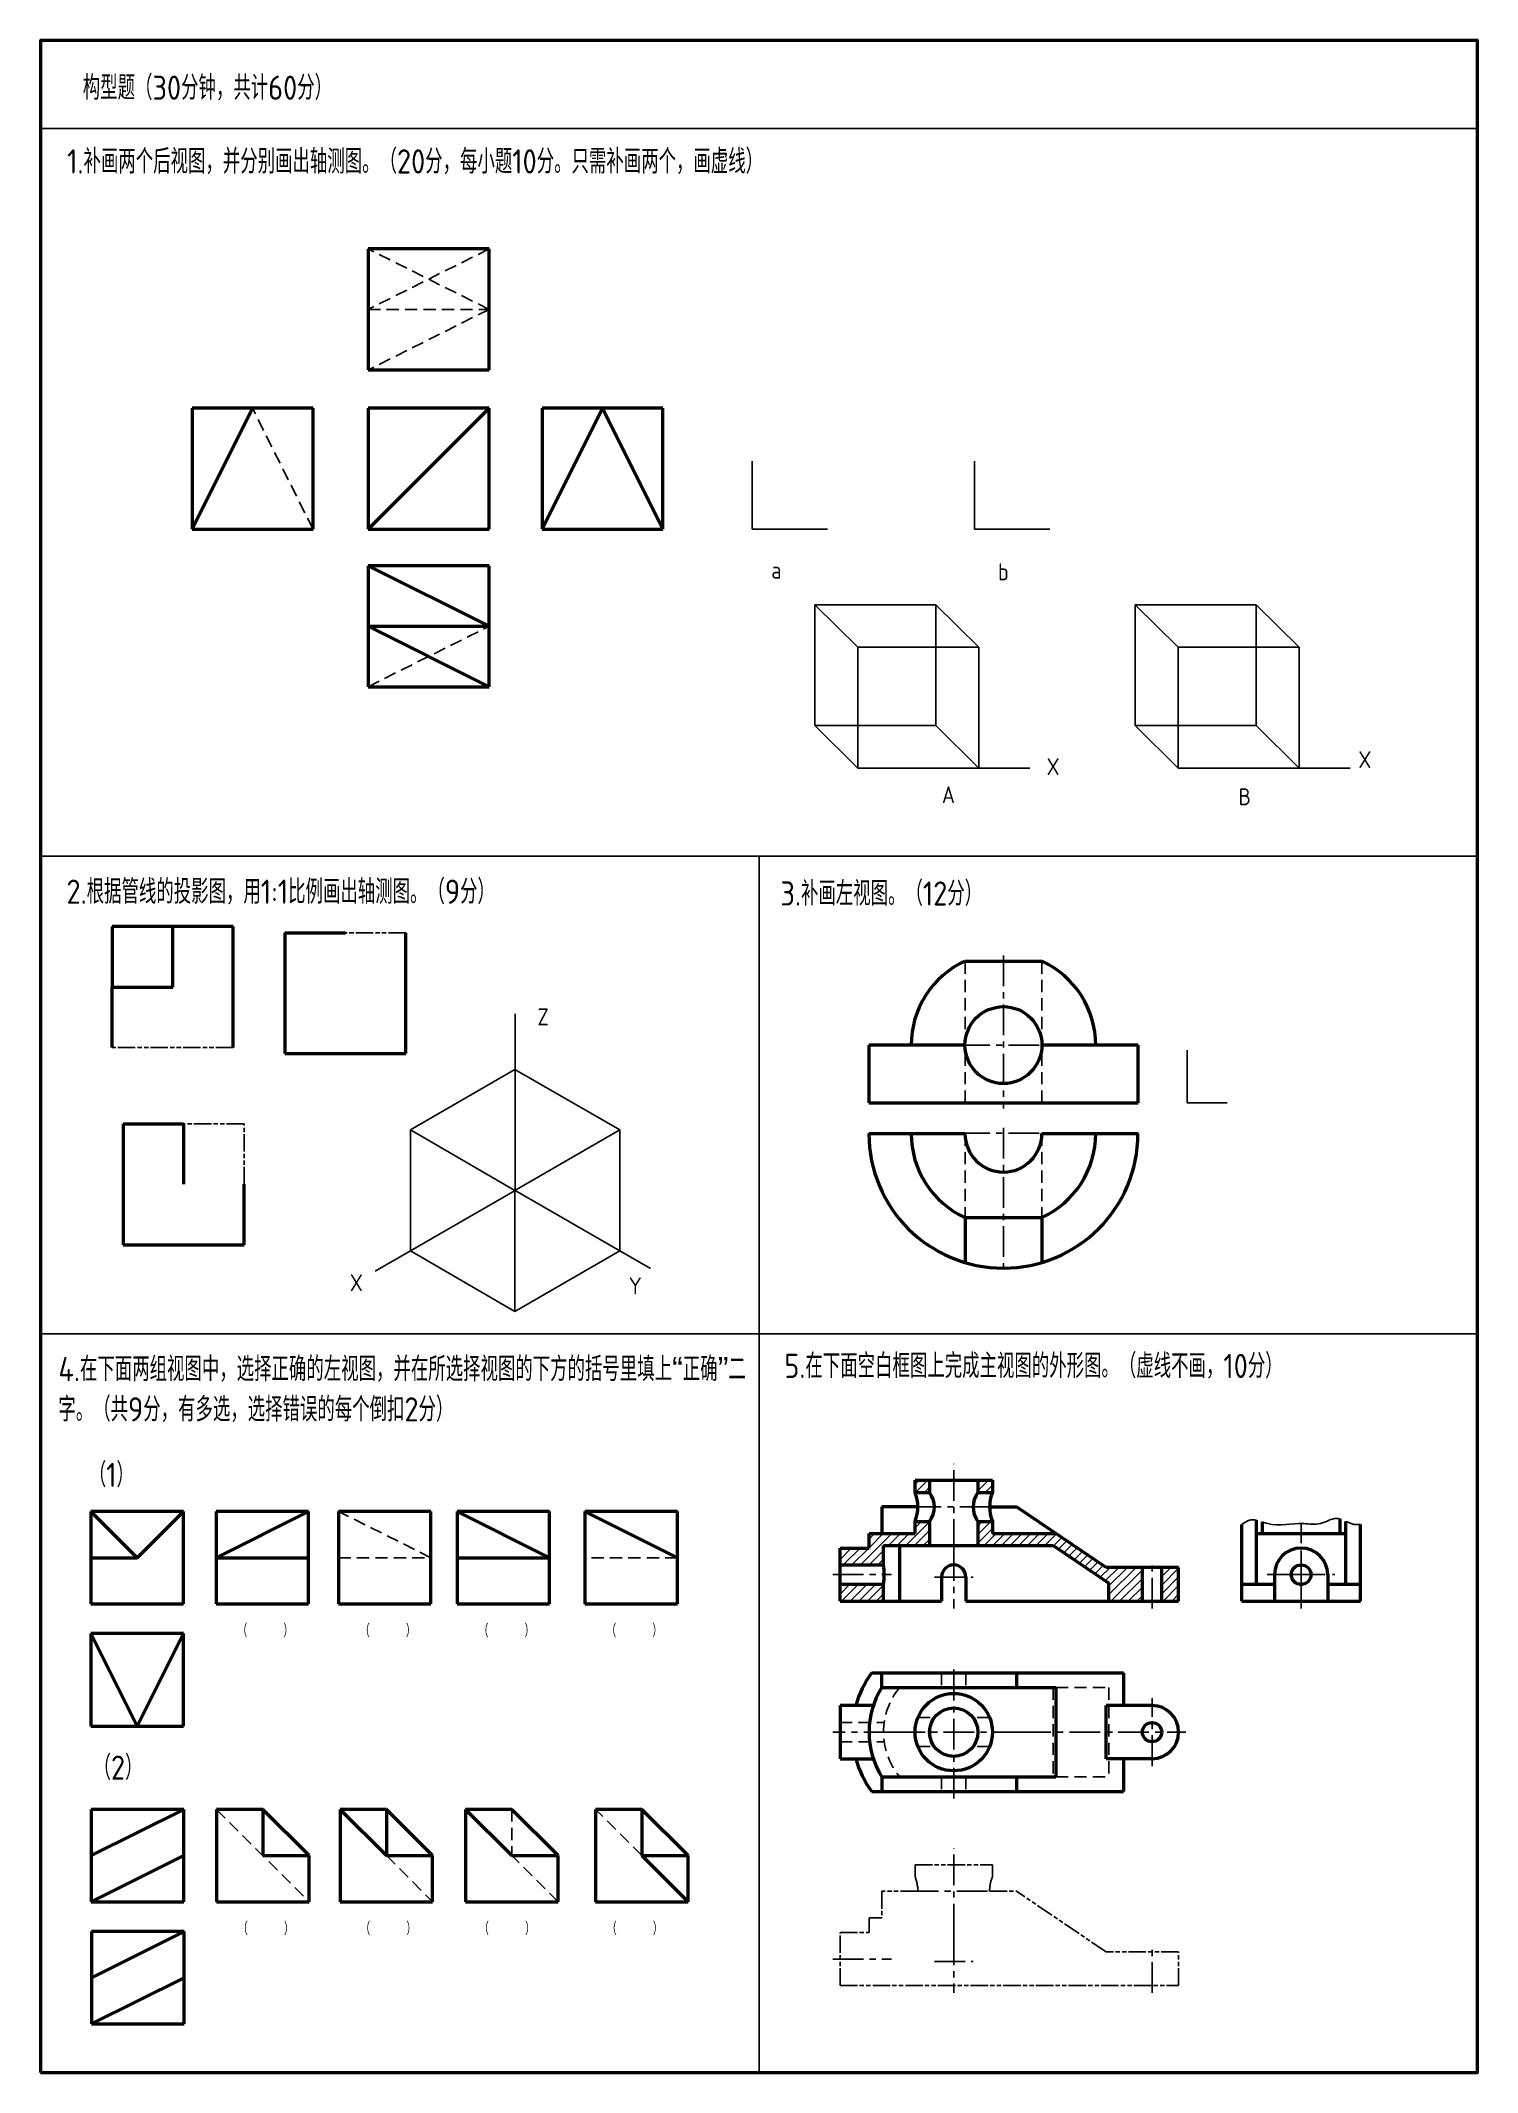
# Model space of a CAD drawing. Header units: millimetres. Extents: x 0 to 297, y 0 to 420.
import ezdxf

# ---------------------------------------------------------------- set-up
doc = ezdxf.new("R2010")
doc.units = ezdxf.units.MM
for name, pattern in [('AM_ISO02W050', [7.5, 6, -1.5]), ('AM_ISO08W050', [18, 12, -1.5, 3, -1.5]), ('AM_ISO08W050x2', [9, 6, -0.75, 1.5, -0.75]), ('AM_ISO09W050', [22.5, 12, -1.5, 3, -1.5, 3, -1.5]), ('CENTER', [50.8, 31.75, -6.35, 6.35, -6.35]), ('HIDDEN', [9.525, 6.35, -3.175])]:
    doc.linetypes.add(name, pattern=pattern)
for name, color, linetype, lineweight in [('AM_0', 7, 'Continuous', 50), ('AM_11', 3, 'AM_ISO09W050', 25), ('AM_3', 6, 'AM_ISO02W050', 25), ('AM_4', 3, 'Continuous', 25), ('AM_6', 2, 'Continuous', 25), ('AM_7', 4, 'AM_ISO08W050', 25), ('AM_8', 10, 'Continuous', 25)]:
    doc.layers.add(name, color=color, linetype=linetype, lineweight=lineweight)
doc.styles.get("Standard").update_dxf_attribs({"font": 'gbenor.shx', "bigfont": 'gbcbig.shx'})

msp = doc.modelspace()

# ---------------------------------------------------------------- hatches: boundary and pattern name
at = {"layer": 'AM_8'}
h = msp.add_hatch(dxfattribs=at)
h.set_pattern_fill('ANSI31', color=256, scale=0.4)
h.set_pattern_definition([(45, (-522.6176, 43.2114), (-0.8980256, 0.8980256), [])])
h.paths.add_polyline_path([(174.25, 108.89), (183.75, 108.89), (183.75, 113.89), (180.75, 113.89), (180.75, 111.39), (171.25, 111.39), (171.25, 108.39), (165.25, 108.39), (165.25, 104.89), (174.25, 104.89)])
h.paths.add_polyline_path([(165.25, 100.89), (165.25, 97.39), (174.25, 97.39), (174.25, 100.89)])
h.paths.add_polyline_path([(180.75, 122.39), (180.75, 119.89), (183.75, 119.89), (183.75, 122.39)])
h.paths.add_polyline_path([(196.75, 119.89), (196.75, 122.39), (193.75, 122.39), (193.75, 119.89)])
h.paths.add_polyline_path([(193.75, 108.89), (209.3, 108.89), (220.82, 101.12), (220.82, 97.39), (227.75, 97.39), (227.75, 104.39), (220.25, 104.39), (209.88, 111.39), (196.75, 111.39), (196.75, 113.89), (193.75, 113.89)])
h.paths.add_polyline_path([(231.75, 97.39), (235.25, 97.39), (235.25, 104.39), (231.75, 104.39)])

# ---------------------------------------------------------------- linework, layer by layer
at = {"layer": 'AM_0'}
for p, q in [((67.71, 376.94), (67.71, 351.94)), ((92.71, 376.94), (67.71, 376.94)), ((92.71, 351.94), (92.71, 376.94)), ((67.71, 351.94), (92.71, 351.94)), ((31.31, 343.99), (31.31, 318.99)), ((56.31, 343.99), (31.31, 343.99)), ((31.31, 318.99), (43.81, 343.99)), ((56.31, 318.99), (56.31, 343.99)), ((67.71, 343.99), (67.71, 318.99)), ((92.71, 343.99), (67.71, 343.99)), ((92.71, 343.99), (67.71, 318.99)), ((92.71, 318.99), (92.71, 343.99)), ((103.65, 343.99), (103.65, 318.99)), ((128.65, 343.99), (103.65, 343.99)), ((103.65, 318.99), (116.15, 343.99)), ((116.15, 343.99), (128.65, 318.99)), ((128.65, 318.99), (128.65, 343.99)), ((31.31, 318.99), (56.31, 318.99)), ((67.71, 318.99), (92.71, 318.99)), ((103.65, 318.99), (128.65, 318.99)), ((67.71, 311.44), (67.71, 286.44)), ((92.71, 311.44), (67.71, 311.44)), ((67.71, 311.44), (92.71, 298.94)), ((92.71, 286.44), (92.71, 311.44)), ((67.71, 298.94), (92.71, 298.94)), ((67.71, 298.94), (92.71, 286.44)), ((67.71, 286.44), (92.71, 286.44)), ((27.32, 236.84), (14.82, 236.84)), ((14.82, 236.84), (14.82, 224.34)), ((39.82, 236.84), (27.32, 236.84)), ((27.32, 224.34), (27.32, 236.84)), ((39.82, 211.84), (39.82, 236.84)), ((50.51, 235.59), (50.51, 210.59)), ((50.51, 235.59), (63.01, 235.59)), ((75.51, 210.59), (75.51, 235.59)), ((191.09, 229.7), (206.98, 229.7)), ((14.82, 224.34), (27.32, 224.34)), ((14.82, 211.84), (14.82, 224.34)), ((50.51, 210.59), (75.51, 210.59)), ((171.22, 212.36), (171.22, 200.44)), ((191.09, 212.36), (171.22, 212.36)), ((226.85, 212.36), (206.98, 212.36)), ((226.85, 200.44), (226.85, 212.36)), ((171.22, 200.44), (226.85, 200.44)), ((17.04, 196.08), (17.04, 171.08)), ((17.04, 196.08), (29.54, 196.08)), ((29.54, 196.08), (29.54, 183.58)), ((171.22, 194.06), (191.09, 194.06)), ((206.98, 194.06), (226.85, 194.06)), ((42.04, 171.08), (42.04, 183.58)), ((191.09, 176.72), (191.09, 167.4)), ((191.09, 176.72), (206.98, 176.72)), ((206.98, 176.72), (206.98, 167.4)), ((17.04, 171.08), (42.04, 171.08)), ((180.75, 122.39), (196.75, 122.39)), ((180.75, 119.89), (180.75, 122.39)), ((183.75, 122.39), (183.75, 119.89)), ((193.75, 122.39), (193.75, 119.89)), ((196.75, 122.39), (196.75, 119.89)), ((180.75, 119.89), (183.75, 119.89)), ((193.75, 119.89), (196.75, 119.89)), ((10.37, 115.96), (10.37, 96.83)), ((29.5, 115.96), (10.37, 115.96)), ((19.94, 106.39), (10.37, 115.96)), ((19.94, 106.39), (29.5, 115.96)), ((29.5, 96.83), (29.5, 115.96)), ((36.26, 115.96), (36.26, 96.83)), ((55.38, 115.96), (36.26, 115.96)), ((36.26, 106.39), (55.38, 115.96)), ((55.38, 96.83), (55.38, 115.96)), ((61.57, 115.96), (61.57, 96.83)), ((80.69, 115.96), (61.57, 115.96)), ((80.69, 96.83), (80.69, 115.96)), ((86.1, 115.96), (86.1, 96.83)), ((105.22, 115.96), (86.1, 115.96)), ((105.22, 106.39), (86.1, 115.96)), ((105.22, 96.83), (105.22, 115.96)), ((112.52, 115.96), (112.52, 96.83)), ((131.64, 115.96), (112.52, 115.96)), ((112.52, 115.96), (131.64, 106.39)), ((131.64, 96.83), (131.64, 115.96)), ((181.34, 116.89), (173.9, 116.89)), ((173.9, 116.89), (173.9, 111.39)), ((180.75, 111.39), (180.75, 113.89)), ((180.75, 113.89), (183.75, 113.89)), ((183.75, 113.89), (183.75, 108.89)), ((193.75, 113.89), (196.75, 113.89)), ((193.75, 113.89), (193.75, 108.89)), ((196.17, 116.89), (201.72, 116.89)), ((196.75, 113.89), (196.75, 111.39)), ((220.25, 104.39), (201.72, 116.89)), ((251.31, 100.89), (251.31, 114.16)), ((252.56, 111.39), (252.56, 113.79)), ((268.56, 114.41), (268.56, 111.39)), ((269.81, 100.89), (269.81, 113.9)), ((171.25, 108.39), (171.25, 111.39)), ((171.25, 111.39), (180.75, 111.39)), ((196.75, 111.39), (209.88, 111.39)), ((248.31, 97.39), (248.31, 113.27)), ((251.31, 111.39), (269.81, 111.39)), ((272.81, 97.39), (272.81, 113.28)), ((10.37, 106.39), (19.94, 106.39)), ((36.26, 106.39), (55.38, 106.39)), ((86.1, 106.39), (105.22, 106.39)), ((165.25, 97.39), (165.25, 108.39)), ((165.25, 108.39), (171.25, 108.39)), ((174.25, 108.89), (209.3, 108.89)), ((174.25, 104.89), (174.25, 108.89)), ((177.59, 97.39), (177.59, 108.89)), ((209.3, 108.89), (220.82, 101.12)), ((174.25, 97.39), (174.25, 100.89)), ((186.25, 102.39), (186.25, 97.39)), ((191.25, 102.39), (191.25, 97.39)), ((235.25, 104.39), (220.25, 104.39)), ((220.82, 97.39), (220.82, 101.12)), ((227.75, 97.39), (227.75, 104.39)), ((231.75, 97.39), (231.75, 104.39)), ((235.25, 97.39), (235.25, 104.39)), ((248.31, 100.89), (255.06, 100.89)), ((255.06, 102.89), (255.06, 97.39)), ((260.2, 100.89), (260.93, 100.89)), ((266.06, 102.89), (266.06, 97.39)), ((266.06, 100.89), (272.81, 100.89)), ((10.37, 96.83), (29.5, 96.83)), ((36.26, 96.83), (55.38, 96.83)), ((61.57, 96.83), (80.69, 96.83)), ((86.1, 96.83), (105.22, 96.83)), ((112.52, 96.83), (131.64, 96.83)), ((165.25, 97.39), (186.25, 97.39)), ((191.25, 97.39), (235.25, 97.39)), ((248.31, 97.39), (272.81, 97.39)), ((10.41, 90.72), (10.41, 71.59)), ((29.54, 90.72), (10.41, 90.72)), ((19.97, 71.59), (10.41, 90.72)), ((29.54, 90.72), (19.97, 71.59)), ((29.54, 71.59), (29.54, 90.72)), ((171.82, 82.58), (223.82, 82.58)), ((173.9, 79.58), (173.9, 82.58)), ((201.72, 82.58), (201.72, 79.58)), ((223.82, 82.58), (223.82, 75.83)), ((172.14, 75.83), (165.25, 75.83)), ((165.25, 75.83), (165.25, 64.83)), ((173.9, 79.58), (209.88, 79.58)), ((209.88, 79.58), (209.88, 61.08)), ((229.75, 75.83), (220.25, 75.83)), ((220.25, 64.83), (220.25, 75.83)), ((10.41, 71.59), (29.54, 71.59)), ((165.25, 64.83), (172.14, 64.83)), ((229.75, 64.83), (220.25, 64.83)), ((223.82, 64.83), (223.82, 58.08)), ((173.9, 61.08), (209.88, 61.08)), ((173.9, 61.08), (173.9, 58.08)), ((201.72, 61.08), (201.72, 58.08)), ((171.82, 58.08), (223.82, 58.08)), ((10.48, 54.37), (10.48, 35.25)), ((29.61, 54.37), (10.48, 54.37)), ((29.61, 54.37), (10.48, 44.81)), ((29.61, 35.25), (29.61, 54.37)), ((36.36, 54.37), (36.36, 35.25)), ((45.92, 54.37), (36.36, 54.37)), ((45.92, 54.37), (45.92, 44.81)), ((55.49, 44.81), (45.92, 54.37)), ((61.9, 54.37), (61.9, 35.25)), ((71.47, 54.37), (61.9, 54.37)), ((61.9, 54.37), (71.47, 44.81)), ((71.47, 54.37), (71.47, 44.81)), ((81.03, 44.81), (71.47, 54.37)), ((87.85, 54.37), (87.85, 35.25)), ((97.41, 54.37), (87.85, 54.37)), ((87.85, 54.37), (97.41, 44.81)), ((106.97, 44.81), (97.41, 54.37)), ((114.73, 54.37), (114.73, 35.25)), ((124.29, 54.37), (114.73, 54.37)), ((124.29, 54.37), (124.29, 44.81)), ((133.85, 44.81), (124.29, 54.37)), ((10.48, 35.25), (29.61, 44.81)), ((45.92, 44.81), (55.49, 44.81)), ((55.49, 35.25), (55.49, 44.81)), ((71.47, 44.81), (81.03, 44.81)), ((81.03, 35.25), (81.03, 44.81)), ((97.41, 44.81), (106.97, 44.81)), ((106.97, 35.25), (106.97, 44.81)), ((124.29, 44.81), (133.85, 35.25)), ((124.29, 44.81), (133.85, 44.81)), ((133.85, 35.25), (133.85, 44.81)), ((10.48, 35.25), (29.61, 35.25)), ((36.36, 35.25), (55.49, 35.25)), ((61.9, 35.25), (81.03, 35.25)), ((87.85, 35.25), (106.97, 35.25)), ((114.73, 35.25), (133.85, 35.25)), ((10.52, 29.14), (10.52, 10.01)), ((29.64, 29.14), (10.52, 29.14)), ((29.64, 29.14), (10.52, 19.57)), ((29.64, 10.01), (29.64, 29.14)), ((10.52, 10.01), (29.64, 19.57)), ((10.52, 10.01), (29.64, 10.01))]:
    msp.add_line(p, q, dxfattribs=at)
at = {"layer": 'AM_0', "ltscale": 0.4}
for p, q in [((165.25, 104.89), (174.25, 104.89)), ((165.25, 100.89), (174.25, 100.89))]:
    msp.add_line(p, q, dxfattribs=at)
at = {"layer": 'AM_0'}
msp.add_lwpolyline([(0, 0), (297, 0), (297, 420), (0, 420)], close=True, dxfattribs=at)
for centre, radius in [((199.03, 212.36), 7.95), ((260.56, 102.89), 2.03), ((188.75, 70.33), 8), ((188.75, 70.33), 5), ((229.75, 70.33), 2)]:
    msp.add_circle(centre, radius, dxfattribs=at)
for centre, radius, start, end in [((199.03, 212.36), 19.07, 114.6243, 180), ((199.03, 212.36), 19.07, 0, 65.3757), ((199.03, 194.06), 27.81, 180, 0), ((199.03, 194.06), 19.07, 180, 245.3757), ((199.03, 194.06), 7.95, 180, 0), ((199.03, 194.06), 19.07, 294.6243, 0), ((173.34, 116.89), 8, 337.9757, 22.0243), ((179.75, 116.89), 5, 323.1301, 36.8699), ((197.75, 116.89), 5, 143.1301, 216.8699), ((204.17, 116.89), 8, 157.9757, 202.0243), ((260.56, 102.89), 5.5, 0, 180), ((156.87, 102.89), 17.5, 353.4376, 6.5624), ((188.75, 102.39), 2.5, 0, 180), ((188.25, 70.33), 20.5, 143.3046, 164.4373), ((188.75, 70.33), 17.5, 148.091, 211.909), ((229.75, 70.33), 5.5, 270, 90), ((188.25, 70.33), 20.5, 195.5627, 216.6954)]:
    msp.add_arc(centre, radius, start, end, dxfattribs=at)
at = {"layer": 'AM_11', "ltscale": 0.3}
for p, q in [((27.32, 236.84), (14.82, 236.84)), ((14.82, 236.84), (14.82, 224.34)), ((75.51, 235.59), (63.01, 235.59)), ((39.82, 211.84), (14.82, 211.84)), ((42.04, 196.08), (29.54, 196.08)), ((42.04, 183.58), (42.04, 196.08)), ((180.75, 40.43), (180.75, 42.93)), ((180.75, 42.93), (196.75, 42.93)), ((196.75, 42.93), (196.75, 40.43)), ((181.34, 37.43), (173.9, 37.43)), ((173.9, 37.43), (173.9, 31.93)), ((196.17, 37.43), (201.72, 37.43)), ((220.25, 24.93), (201.72, 37.43)), ((171.25, 28.93), (171.25, 31.93)), ((171.25, 31.93), (173.9, 31.93)), ((165.25, 17.93), (165.25, 28.93)), ((165.25, 28.93), (171.25, 28.93)), ((235.25, 24.93), (220.25, 24.93)), ((235.25, 17.93), (235.25, 24.93)), ((165.25, 17.93), (235.25, 17.93))]:
    msp.add_line(p, q, dxfattribs=at)
for centre, start, end in [((173.34, 37.43), 0, 22.0243), ((204.17, 37.43), 157.9757, 180)]:
    msp.add_arc(centre, 8, start, end, dxfattribs=at)
at = {"layer": 'AM_3', "linetype": 'HIDDEN', "ltscale": 0.4}
for p, q in [((92.71, 364.44), (67.71, 376.94)), ((92.71, 376.94), (67.71, 364.44)), ((67.71, 364.44), (92.71, 364.44)), ((92.71, 364.44), (67.71, 351.94)), ((56.31, 318.99), (43.81, 343.99)), ((67.71, 286.44), (92.71, 298.94)), ((191.09, 200.44), (191.09, 229.7)), ((206.98, 200.44), (206.98, 229.7)), ((191.09, 194.06), (191.09, 194.12)), ((191.09, 194.06), (191.09, 176.72)), ((206.98, 194.06), (206.98, 194.12)), ((206.98, 194.06), (206.98, 176.72)), ((80.69, 106.39), (61.57, 115.96)), ((61.57, 106.39), (80.69, 106.39)), ((131.64, 106.39), (112.52, 106.39)), ((186.25, 82.58), (186.25, 79.58)), ((191.25, 82.58), (191.25, 79.58)), ((209.3, 79.58), (209.3, 61.08)), ((209.88, 79.58), (220.82, 79.58)), ((220.82, 79.58), (220.82, 61.08)), ((165.25, 72.33), (174.39, 72.33)), ((181.34, 73.33), (184.75, 73.33)), ((196.17, 73.33), (192.75, 73.33)), ((165.25, 68.33), (174.39, 68.33)), ((181.34, 67.33), (184.75, 67.33)), ((196.17, 67.33), (192.75, 67.33)), ((186.25, 61.08), (186.25, 58.08)), ((191.25, 61.08), (191.25, 58.08)), ((209.88, 61.08), (220.82, 61.08)), ((36.36, 54.37), (55.49, 35.25)), ((97.41, 54.37), (97.41, 44.81)), ((124.29, 44.81), (114.73, 54.37)), ((71.47, 44.81), (81.03, 35.25)), ((106.97, 35.25), (97.41, 44.81))]:
    msp.add_line(p, q, dxfattribs=at)
msp.add_arc((188.75, 70.33), 14.5, 140.3623, 219.6377, dxfattribs=at)
at = {"layer": 'AM_4'}
for p, q in [((0, 401.81), (297, 401.81)), ((147.07, 318.99), (147.07, 333.07)), ((193.07, 318.99), (193.07, 333.07)), ((147.07, 318.99), (162.64, 318.99)), ((193.07, 318.99), (208.64, 318.99)), ((168.95, 294.61), (160.06, 303.39)), ((160.06, 303.39), (185.06, 303.39)), ((160.06, 303.39), (160.06, 278.39)), ((185.06, 303.39), (193.95, 294.61)), ((185.06, 278.39), (185.06, 303.39)), ((235.15, 294.61), (226.26, 303.39)), ((226.26, 303.39), (251.26, 303.39)), ((226.26, 303.39), (226.26, 278.39)), ((251.26, 303.39), (260.15, 294.61)), ((251.26, 278.39), (251.26, 303.39)), ((168.95, 294.61), (168.95, 269.61)), ((193.95, 294.61), (168.95, 294.61)), ((193.95, 269.61), (193.95, 294.61)), ((235.15, 294.61), (235.15, 269.61)), ((260.15, 294.61), (235.15, 294.61)), ((260.15, 269.61), (260.15, 294.61)), ((160.06, 278.39), (185.06, 278.39)), ((168.95, 269.61), (160.06, 278.39)), ((193.95, 269.61), (185.06, 278.39)), ((226.26, 278.39), (251.26, 278.39)), ((235.15, 269.61), (226.26, 278.39)), ((260.15, 269.61), (251.26, 278.39)), ((168.95, 269.61), (204.49, 269.61)), ((235.15, 269.61), (270.69, 269.61)), ((0, 251.39), (297, 251.39)), ((148.5, 251.39), (148.5, 152.69)), ((98.09, 207.33), (98.09, 218.83)), ((237, 200.44), (237, 211.34)), ((76.43, 194.82), (98.06, 207.34)), ((98.06, 207.34), (119.7, 194.82)), ((98.09, 182.32), (98.09, 207.33)), ((237, 200.44), (245.3, 200.44)), ((76.43, 169.82), (76.43, 194.82)), ((98.06, 182.3), (76.43, 194.82)), ((119.7, 194.82), (98.06, 182.3)), ((119.7, 169.82), (119.7, 194.82)), ((76.43, 169.82), (98.08, 182.32)), ((98.06, 182.3), (98.06, 157.3)), ((98.08, 182.32), (119.7, 169.82)), ((76.43, 169.82), (69.17, 165.64)), ((98.06, 157.3), (76.43, 169.82)), ((98.06, 157.3), (119.7, 169.82)), ((119.7, 169.82), (126.06, 166.15)), ((0, 152.69), (297, 152.69)), ((148.5, 152.69), (148.5, 0))]:
    msp.add_line(p, q, dxfattribs=at)
for points, knots in [([(248.31, 113.27), (248.93, 113.68), (249.89, 114.31), (250.93, 114.23), (251.31, 114.16)], [0, 0, 0, 0, 2.099169, 3.272672, 3.272672, 3.272672, 3.272672]), ([(252.56, 113.79), (252.92, 113.67), (255.78, 112.67), (259.75, 113.9), (264.62, 112.93), (267.02, 114.7), (268.33, 114.47), (268.56, 114.41)], [4.543282, 4.543282, 4.543282, 4.543282, 5.62335, 13.113313, 16.556818, 20.004565, 20.76572, 20.76572, 20.76572, 20.76572]), ([(269.81, 113.9), (270.38, 113.64), (271.36, 113.18), (272.39, 113.25), (272.81, 113.28)], [22.09815, 22.09815, 22.09815, 22.09815, 23.915095, 25.163978, 25.163978, 25.163978, 25.163978])]:
    msp.add_open_spline(points, degree=3, knots=knots, dxfattribs=at)
at = {"layer": 'AM_7', "linetype": 'CENTER', "ltscale": 0.2}
for p, q in [((199.03, 230.89), (199.03, 199.25)), ((189.9, 212.36), (208.17, 212.36)), ((197, 212.77), (197, 212.77)), ((189.9, 194.12), (208.17, 194.12)), ((199.03, 195.25), (199.03, 165.05)), ((188.75, 107.98), (188.75, 125.81)), ((179.84, 116.89), (197.67, 116.89)), ((188.75, 107.98), (188.75, 95.89)), ((229.75, 95.89), (229.75, 105.89)), ((163.75, 102.89), (175.89, 102.89)), ((184.75, 102.39), (192.75, 102.39)), ((188.75, 56.58), (188.75, 84.08)), ((229.75, 63.33), (229.75, 77.33)), ((176.5, 70.33), (163.75, 70.33)), ((176.5, 70.33), (202.5, 70.33)), ((202.5, 70.33), (222.75, 70.33)), ((222.75, 70.33), (236.75, 70.33)), ((188.75, 28.52), (188.75, 46.35)), ((179.25, 37.43), (198.25, 37.43)), ((188.75, 28.52), (188.75, 16.43)), ((229.75, 16.43), (229.75, 26.43)), ((163.75, 23.43), (175.89, 23.43)), ((184.75, 22.93), (192.75, 22.93))]:
    msp.add_line(p, q, dxfattribs=at)
at = {"layer": 'AM_7', "linetype": 'AM_ISO08W050x2'}
msp.add_line((260.56, 112.35), (260.56, 113.45), dxfattribs=at)
at = {"layer": 'AM_7'}
for p, q in [((260.56, 112.35), (260.56, 109.89)), ((260.56, 95.89), (260.56, 109.89)), ((253.56, 102.89), (267.56, 102.89))]:
    msp.add_line(p, q, dxfattribs=at)

# ---------------------------------------------------------------- texts
at = {"layer": 'AM_6', "attachment_point": 1}
for s, width, gutter_width, heights, insert, char_height in [('{\\H1.42857x;构型题（30分钟，共计60分）}', 97.6373, 12.5, [0], (8.72, 412.77), 3.5), ('1.补画两个后视图，并分别画出轴测图。（20分，每小题10分。只需补画两个，画虚线）', 173.8093, 12.5, [0], (5.48, 397.53), 5), ('\\pxi-5,l5;a', 13.8349, 12.5, [0], (151.03, 312.29), 3.5), ('\\pxi-5,l5;b', 13.8349, 12.5, [0], (197.91, 311.93), 3.5), ('\\pxi-5,l5;X', 13.8349, 12.5, [0], (272.4, 273.11), 3.5), ('\\pxi-5,l5;X', 13.8349, 12.5, [0], (207.95, 271.68), 3.5), ('\\pxi-5,l5;A', 3.5, 12.5, [0], (186.32, 265.88), 3.5), ('\\pxi-5,l5;B', 3.5215, 12.5, [0], (247.64, 265.45), 3.5), ('2.根据管线的投影图，用1:1比例画出轴测图。（9分）', 97.6373, 12.5, [0], (5.35, 246.57), 5), ('3.补画左视图。（12分）', 97.6373, 12.5, [0], (152.93, 246.2), 5), ('\\pxi-5,l5;Z', 13.8349, 12.5, [0], (102.7, 219.93), 3.5), ('\\pxi-5,l5;X', 13.8349, 12.5, [0], (63.93, 164.98), 3.5), ('\\pxi-5,l5;Y', 13.8349, 12.5, [0], (121.59, 164.33), 3.5), ('4.在下面两组视图中，选择正确的左视图，并在所选择视图的下方的括号里填上“正确”二字。（共9分，有多选，选择错误的每个倒扣2分）', 144.8318, 12.5, [0], (3.67, 147.89), 5), ('5.在下面空白框图上完成主视图的外形图。（虚线不画，10分）', 117.1357, 12.5, [0], (153.74, 148.54), 5), ('（1）', 87.8736, 11.25, [0], (9.96, 126.01), 5), ('\\pxi-3,l4,t4;（^I ）', 18.3412, 9.56, [0], (38.03, 92.65), 2.6775), ('\\pxi-3,l4,t4;（^I ）', 18.3412, 9.56, [0], (63.35, 92.65), 2.6775), ('\\pxi-3,l4,t4;（^I ）', 18.3412, 9.56, [0], (87.88, 92.65), 2.6775), ('\\pxi-3,l4,t4;（^I ）', 18.3412, 9.56, [2.68], (114.3, 92.65), 2.6775), ('（2）', 97.6373, 12.5, [0], (10.94, 65.5), 5), ('\\pxi-3,l4,t4;（^I ）', 18.3412, 9.56, [0], (38.14, 31.07), 2.6775), ('\\pxi-3,l4,t4;（^I ）', 18.3412, 9.56, [0], (63.45, 31.07), 2.6775), ('\\pxi-3,l4,t4;（^I ）', 18.3412, 9.56, [0], (87.98, 31.07), 2.6775), ('\\pxi-3,l4,t4;（^I ）', 18.3412, 9.56, [0], (114.4, 31.07), 2.6775)]:
    msp.add_mtext_dynamic_manual_height_columns(s, width=width, gutter_width=gutter_width, heights=heights, dxfattribs=dict(at, insert=insert, char_height=char_height))

doc.saveas('drawing.dxf')
